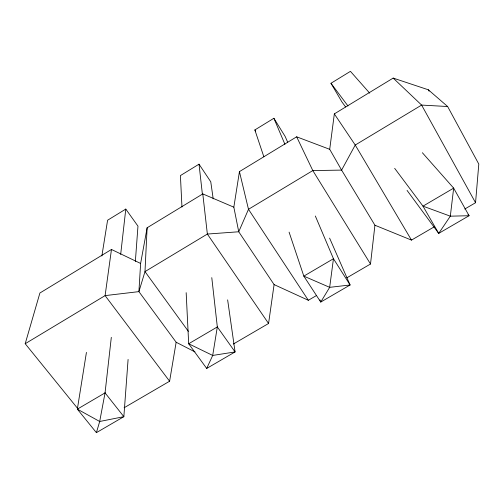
<?xml version="1.0" encoding="UTF-8"?>
<svg xmlns="http://www.w3.org/2000/svg" width="504" height="504" viewBox="0 0 504 504"><rect width="100%" height="100%" fill="white"/><g stroke="black" fill="none" stroke-linecap="round" stroke-linejoin="round"><path stroke-width="0.76" d="M316.455 295.552L308.341 300.283L274.088 284.59L238.738 231.771L233.837 207.182L202.791 193.914L147.124 227.776L144.988 271.606L138.909 291.627L176.148 342.241L194.972 351.899M147.124 227.776L140.616 263.453L138.909 291.627L105.103 295.615L25.2 343.715L77.893 408.763M128.092 359.434L123.852 416.676L96.396 432.652L77.345 409.147L86.43 352.397M135.356 261.425L137.97 226.138L125.786 209.078L107.585 220.235L101.865 255.994M464.764 209.028L475.549 202.734L478.8 164.083L447.646 106.527L428.331 89.788L393.177 78.088L334.335 113.891L329.711 149.316L341.605 170.1L374.926 225.231L411.484 240.106L434.416 226.731M111.315 337.346L105.052 392.874L99.691 421.483L96.396 432.652M120.67 254.438L125.786 209.078M346.859 277.811L370.509 264.014L374.926 225.231M140.616 263.453L111.472 249.467L105.103 295.615L169.602 381.226L124.097 407.774M233.308 344.056L268.569 323.486L274.088 284.59M233.837 207.182L239.438 171.618L296.654 136.811L329.711 149.316M169.602 381.226L176.148 342.241M25.2 343.715L39.904 293.007L111.472 249.467M186.165 292.679L188.679 343.76L206.703 368.443L212.701 355.44L217.325 326.939L211.781 277.641M213.205 198.872L210.76 181.78L199.017 164.178L180.413 175.581L181.963 207.018M263.857 156.794L254.86 129.938L273.88 118.276L285.151 136.445L287.677 142.21M345.605 106.93L341.882 101.871L330.977 83.273L350.431 71.347L369.722 93.171M206.703 368.443L235.078 351.931L227.638 299.874M447.646 106.527L421.615 105.078L355.238 145.039L341.605 170.1L312.808 170.579L248.485 209.299L238.738 231.771L207.358 234.058L144.988 271.606L188.376 331.361M393.177 78.088L421.615 105.078L475.549 202.734M422.377 152.737L453.663 188.131L469.073 215.718L438.707 233.396L407.056 190.399M468.052 214.528L469.073 215.718L450.324 216.178L422.982 206.149L394.67 168.342M330.977 83.273L347.962 105.953M268.569 323.486L207.358 234.058L202.791 193.914M334.335 113.891L355.238 145.039L411.484 240.106M308.341 300.283L248.485 209.299L239.438 171.618M254.86 129.938L255.679 131.229M370.509 264.014L312.808 170.579L296.654 136.811M428.331 89.788L429.08 91.161M329.597 238.115L350.091 284.981L320.739 302.066L303.824 276.135L289.082 232.124M273.88 118.276L284.936 144.339M315.34 216.014L333.459 258.728L350.091 284.981L329.666 287.343L303.824 276.135L333.459 258.728L329.666 287.343L320.739 302.066L319.958 299.842M199.017 164.178L202.362 193.914M453.663 188.131L450.324 216.178L438.707 233.396L422.982 206.149L453.663 188.131M105.052 392.874L77.345 409.147L99.691 421.483L123.852 416.676L105.052 392.874M217.325 326.939L188.679 343.76L212.701 355.44L235.078 351.931L217.325 326.939"/></g></svg>
